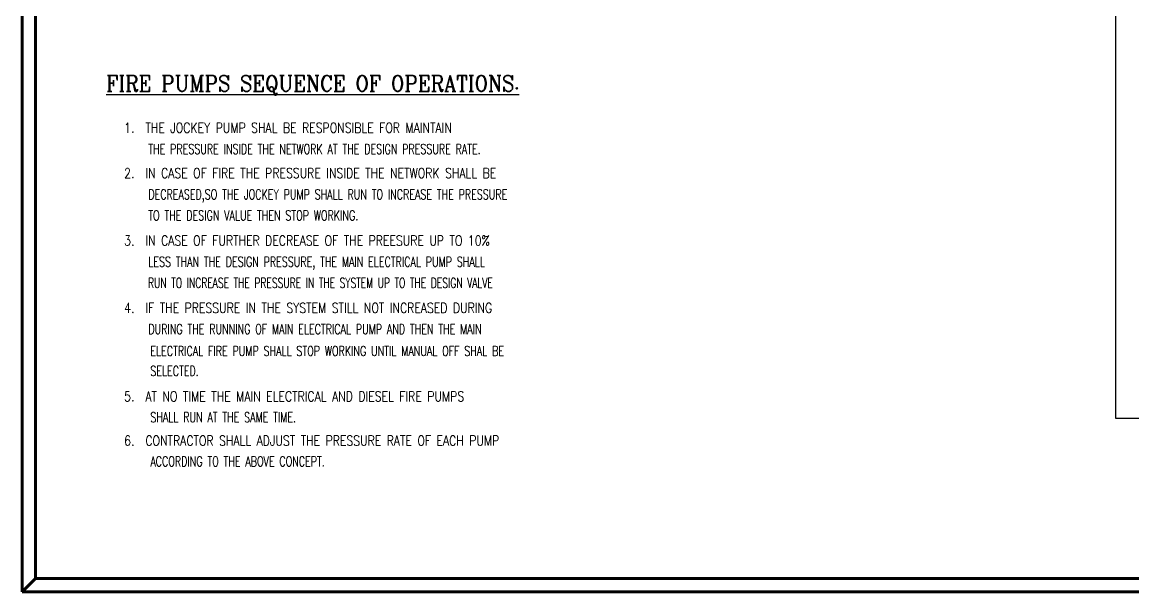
# Model space of a CAD drawing. Extents: x 846 to 947, y 375 to 797.
# Drawn here: x 846.37 to 880.08, y 375.03 to 392.33 of the extents above; entities that cross this region are included whole.
import ezdxf

# ---------------------------------------------------------------- set-up
doc = ezdxf.new("R2010")
doc.units = 0
doc.header["$MEASUREMENT"] = 0
doc.layers.add('PIP', color=244, linetype='CONTINUOUS')
doc.layers.add('PL_TEXT', color=7, linetype='CONTINUOUS')
doc.layers.add('section', color=7, linetype='CONTINUOUS', lineweight=35)
doc.layers.add('UG-BORDER', color=20, linetype='CONTINUOUS', lineweight=80)
doc.styles.add('ROMANC', font='romanc', dxfattribs={"height": 250})

# ---------------------------------------------------------------- blocks, each defined once
blk = doc.blocks.new('DGFDGHF G')
at = {"layer": 'PIP', "color": 1}
blk.add_lwpolyline([(1138.217, 476.113), (1184.863, 476.113), (1184.863, 411.651), (1138.217, 411.651)], close=True, dxfattribs=at)

msp = doc.modelspace()

# ---------------------------------------------------------------- linework, layer by layer
at = {"layer": 'UG-BORDER'}
for p, q in [((846.366, 441.731), (846.366, 375.031)), ((846.366, 375.031), (846.366, 441.731)), ((846.77, 441.326), (846.77, 375.435)), ((846.366, 375.031), (846.77, 375.435)), ((846.77, 375.435), (941.961, 375.435)), ((846.366, 375.031), (942.366, 375.031))]:
    msp.add_line(p, q, dxfattribs=at)

# ---------------------------------------------------------------- block references
at = {"layer": 'PIP', "color": 1, "xscale": 0.9000000000000056, "yscale": 0.9000000000000056, "zscale": 0.9000000000000056}
msp.add_blockref('DGFDGHF G', (-144.824, 9.812), dxfattribs=at)

# ---------------------------------------------------------------- texts
at = {"layer": 'PL_TEXT', "style": 'ROMANC'}
for s, height, width, p in [('1.  THE JOCKEY PUMP SHAL BE RESPONSIBLE FOR MAINTAIN ', 0.30225, 0.8, (849.462, 388.97)), (' THE PRESSURE INSIDE THE NETWORK AT THE DESIGN PRESSURE RATE.', 0.30225, 0.7, (850.049, 388.324)), ('2.  IN CASE OF FIRE THE PRESSURE INSIDE THE NETWORK SHALL BE', 0.30225, 0.8, (849.462, 387.593)), (' DECREASED,SO THE JOCKEY PUMP SHALL RUN TO INCREASE THE PRESSURE', 0.30225, 0.7, (850.049, 386.947)), (' TO THE DESIGN VALUE THEN STOP WORKING.', 0.30225, 0.7, (850.049, 386.308)), ('3.  IN CASE OF FURTHER DECREASE OF THE PREESURE UP TO 10%%%', 0.30225, 0.8, (849.462, 385.547)), (' LESS THAN THE DESIGN PRESSURE, THE MAIN ELECTRICAL PUMP SHALL', 0.30225, 0.7, (850.049, 384.901)), (' RUN TO INCREASE THE PRESSURE IN THE SYSTEM UP TO THE DESIGN VALVE', 0.30225, 0.67, (850.049, 384.262)), ('4.  IF THE PRESSURE IN THE SYSTEM STILL NOT INCREASED DURING ', 0.30225, 0.8, (849.462, 383.502)), (' DURING THE RUNNING OF MAIN ELECTRICAL PUMP AND THEN THE MAIN ', 0.30225, 0.7, (850.049, 382.856)), ('ELECTRICAL FIRE PUMP SHALL STOP WORKING UNTIL MANUAL OFF SHAL BE ', 0.30225, 0.7, (850.257, 382.192)), ('SELECTED.', 0.3023, 0.7, (850.257, 381.586)), ('5.  AT NO TIME THE MAIN ELECTRICAL AND DIESEL FIRE PUMPS ', 0.30225, 0.8, (849.462, 380.813)), ('SHALL RUN AT THE SAME TIME.', 0.30225, 0.7, (850.257, 380.181)), ('6.  CONTRACTOR SHALL ADJUST THE PRESSURE RATE OF EACH PUMP', 0.30225, 0.8, (849.462, 379.47)), ('ACCORDING TO THE ABOVE CONCEPT.', 0.30225, 0.7, (850.257, 378.838))]:
    msp.add_text(s, height=height, dxfattribs=dict(at, width=width)).set_placement(p)
at = {"layer": 'section', "color": 1, "lineweight": -3, "style": 'ROMANC', "width": 0.9}
msp.add_text('%%UFIRE PUMPS SEQUENCE OF OPERATIONS.', height=0.48085, dxfattribs=at).set_placement((848.917, 390.227, 0.013))

doc.saveas('drawing.dxf')
